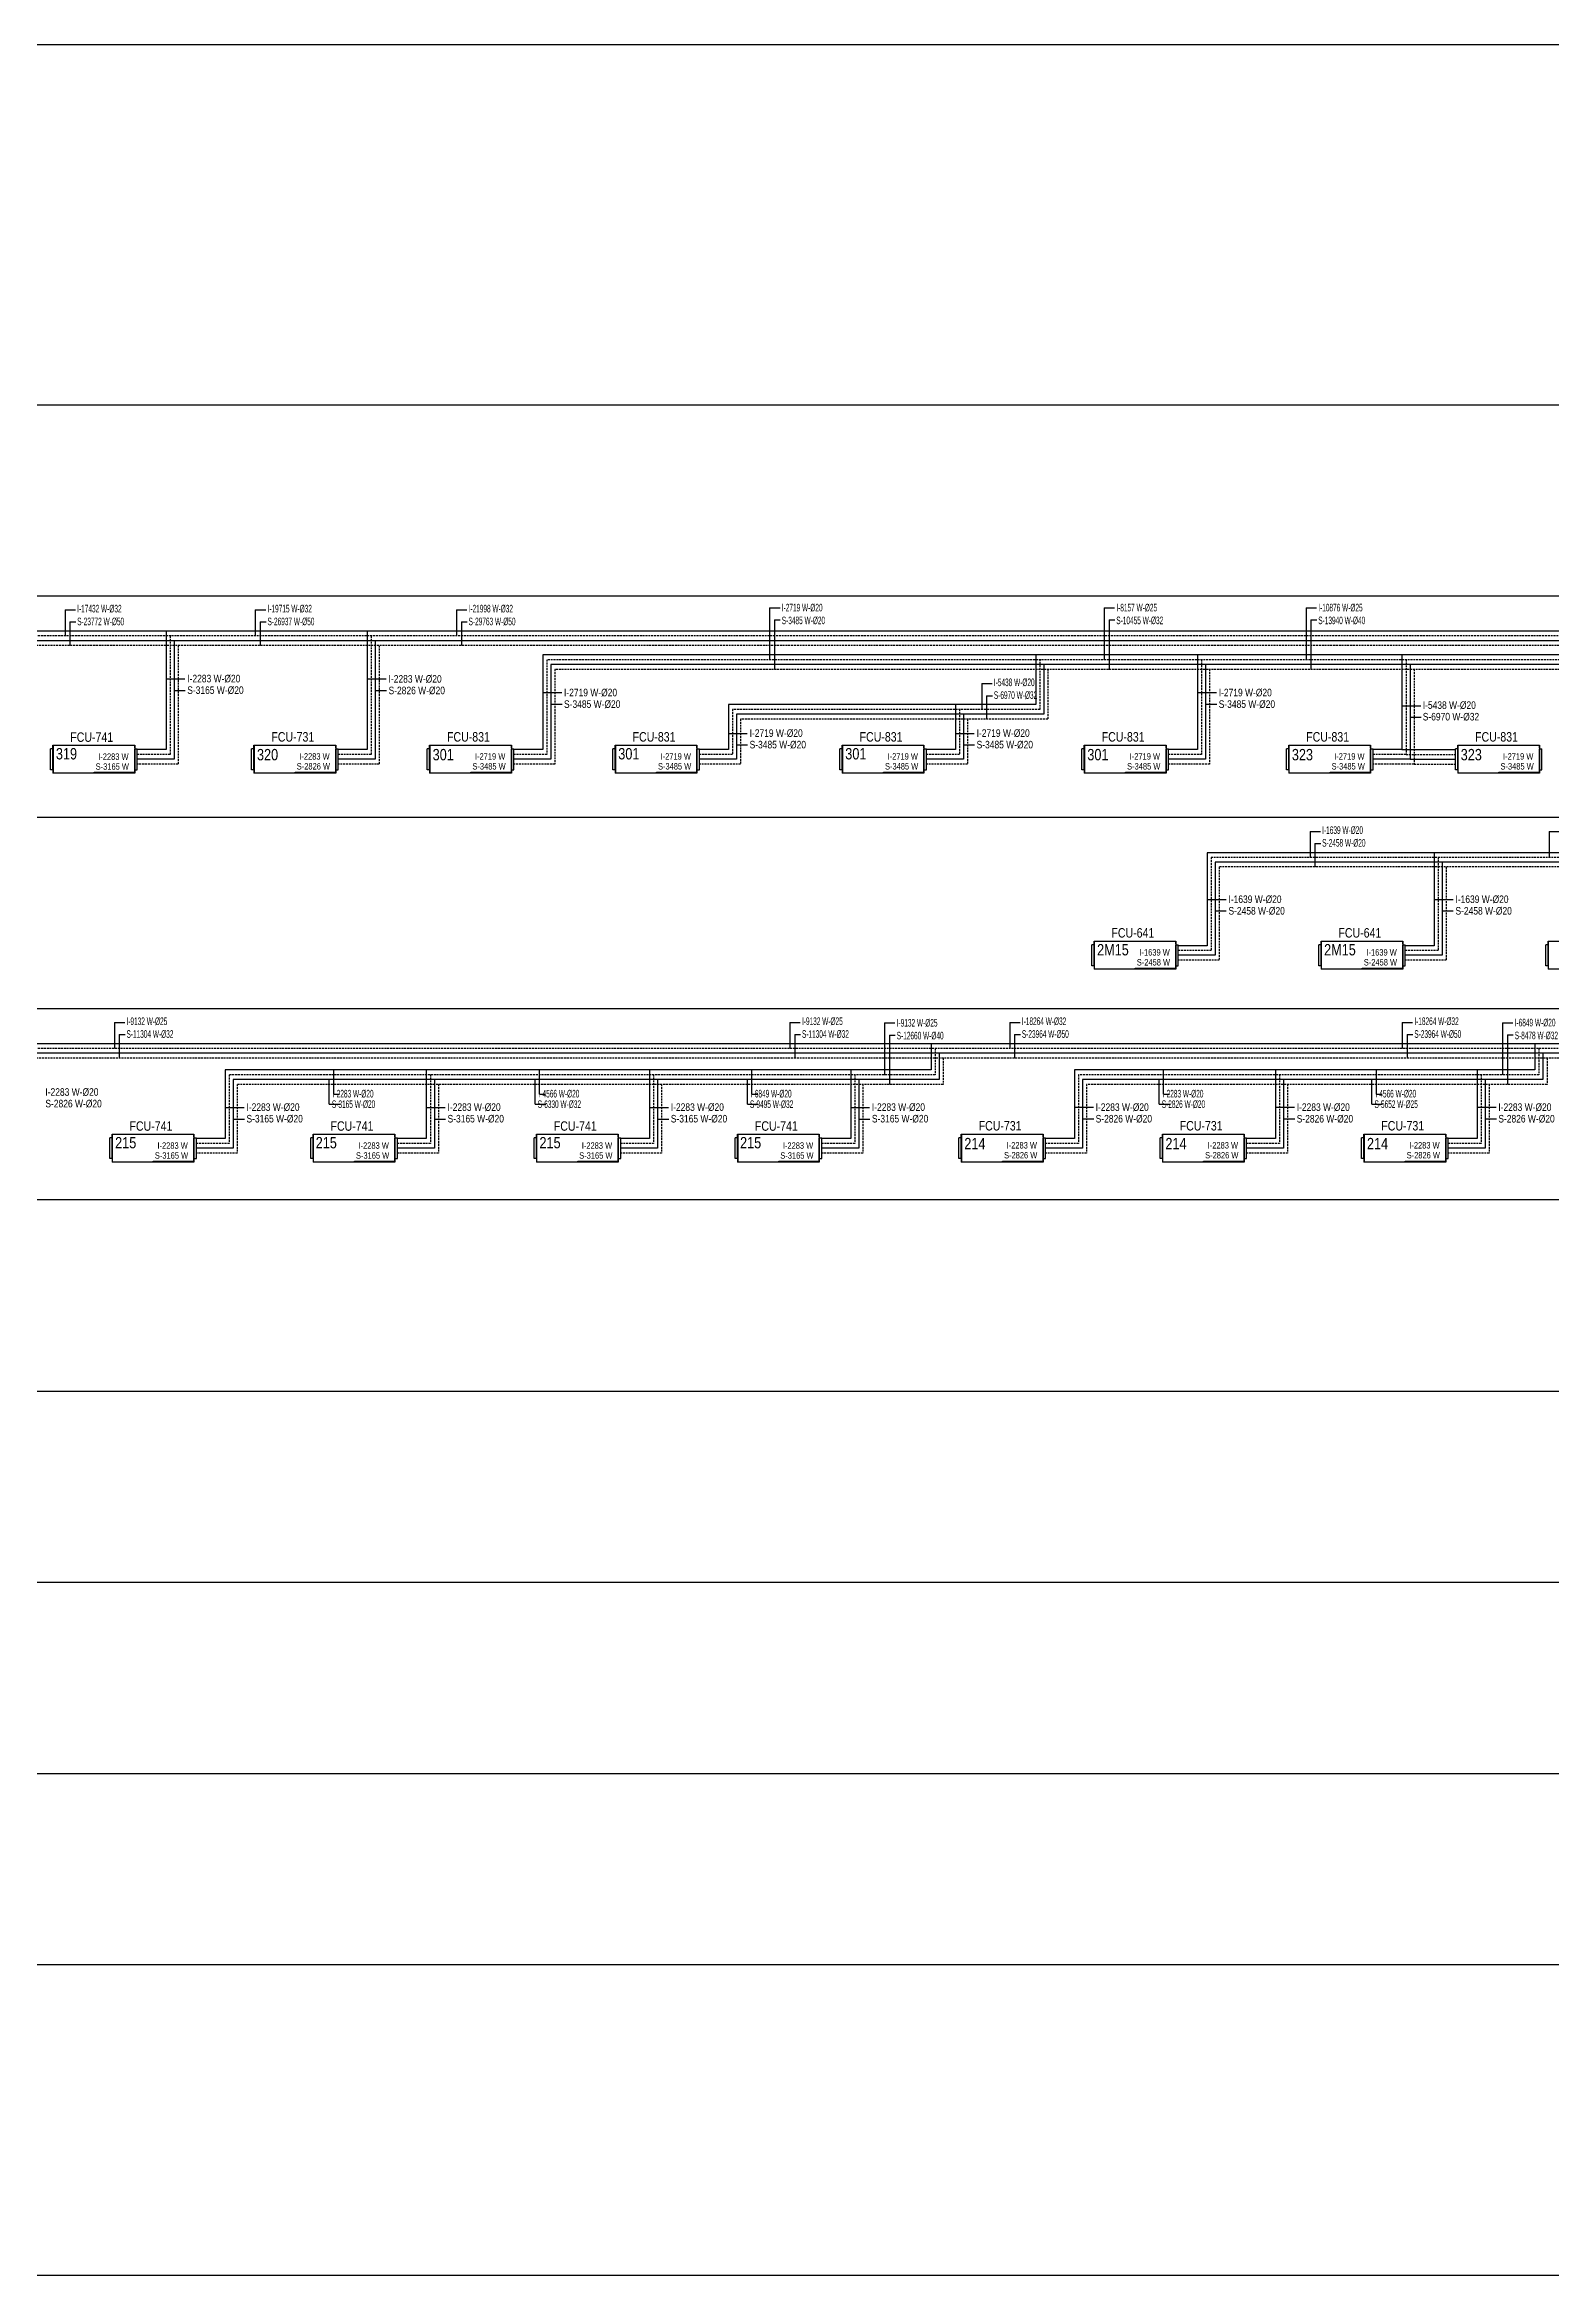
# Model space of a CAD drawing. Header units: centimetres. Extents: x 222914 to 271949, y -38857 to -18857.
# Drawn here: x 230625 to 234607, y -30556 to -24663 of the extents above; entities that cross this region are included whole.
import ezdxf
from ezdxf.enums import TextEntityAlignment as Align

# ---------------------------------------------------------------- set-up
doc = ezdxf.new("R2010")
doc.units = ezdxf.units.CM
doc.header["$LTSCALE"] = 0.2
doc.linetypes.add('DASHED', pattern=[75, 50, -25])
doc.layers.get('0').update_dxf_attribs({"color": 252})
for name, color, linetype, lineweight in [('1-BASLIK', 53, 'Continuous', 25), ('T-ISITMA', 1, 'Continuous', 30), ('T-MAHAL', 120, 'Continuous', 15), ('T-SOGUTMA', 4, 'Continuous', 30), ('T-STEXT', 181, 'Continuous', 15)]:
    doc.layers.add(name, color=color, linetype=linetype, lineweight=lineweight)
for name, color, linetype in [('T-FC', 150, 'Continuous'), ('T-FC-NUMARA', 62, 'Continuous'), ('T-GIDIS-ITEXT-TOPLAMA', 61, 'Continuous'), ('T-ISITMA-TOPLAMA', 61, 'Continuous'), ('T-ITEXT', 32, 'Continuous'), ('T-SOGUTMA-TOPLAMA', 120, 'Continuous'), ('T-TEXT', 85, 'Continuous')]:
    doc.layers.add(name, color=color, linetype=linetype)
doc.styles.add('ARIAL', font='arial.ttf')
doc.styles.add('GKM', font='ARIALN.TTF', dxfattribs={"width": 0.6, "height": 20})
doc.styles.add('LUCIDASANS', font='arial.ttf', dxfattribs={"width": 0.8})

# ---------------------------------------------------------------- blocks, each defined once
blk = doc.blocks.new('FANCOIL-DWD')
at = {"linetype": 'DASHED'}
blk.add_line((-114.3, -71.5), (-114.3, -16.4), dxfattribs=at)
for p, q in [((-108.1, -16.4), (-114.3, -16.4)), ((-114.3, -69.1), (-114.3, -18.8)), ((-108.1, -71.5), (-108.1, -7)), ((-108.1, -7), (108.1, -7)), ((-106.8, -80.9), (-106.8, -7)), ((108.1, -7), (108.1, -80.9)), ((108.1, -14.1), (108.1, -7.7)), ((108.1, -16.4), (114.6, -16.4)), ((108.1, -71), (108.1, -16.9)), ((114.6, -71.5), (114.6, -16.4)), ((-108.1, -71.5), (-114.3, -71.5)), ((-108.1, -71.5), (-108.1, -80.9)), ((108.1, -80.9), (-108.1, -80.9)), ((0.9, -80.9), (0.9, -78.2)), ((0.9, -78.2), (108.1, -78.2)), ((108.1, -78), (108.1, -71.5)), ((108.1, -71.5), (114.6, -71.5))]:
    blk.add_line(p, q)

msp = doc.modelspace()

# ---------------------------------------------------------------- linework, layer by layer
at = {"layer": '1-BASLIK'}
msp.add_lwpolyline([(224519.3, -24662.5), (264878.8, -24662.5), (264878.8, -30556.2), (224519.3, -30556.2)], close=True, dxfattribs=at)
at = {"layer": 'T-GIDIS-ITEXT-TOPLAMA'}
for p, q in [((231388.8, -27435.8), (231388.8, -27371.2)), ((231932.8, -27435.8), (231932.8, -27371.2)), ((232493.8, -27435.8), (232493.8, -27371.2)), ((233582.3, -27435.8), (233582.3, -27371.2)), ((234144.5, -27435.8), (234144.5, -27371.2)), ((231388.8, -27435.8), (231404.3, -27435.8)), ((231932.8, -27435.8), (231948.4, -27435.8)), ((232493.8, -27435.8), (232509.4, -27435.8)), ((233582.3, -27435.8), (233597.8, -27435.8)), ((234144.5, -27435.8), (234160.1, -27435.8))]:
    msp.add_line(p, q, dxfattribs=at)
at = {"layer": 'T-ISITMA', "lineweight": -3, "ltscale": 0.5}
for p, q in [((255575.3, -26212.3), (226154, -26212.3)), ((230945.6, -26212.3), (230945.6, -26525.2)), ((231477.1, -26212.3), (231477.1, -26525.2)), ((240244.3, -26274.8), (231941.4, -26274.8)), ((231941.4, -26274.8), (231941.4, -26525.2, 0)), ((233244.3, -26274.1), (233244.3, -26406.2)), ((233671.8, -26274.8), (233671.8, -26525.2)), ((234212.3, -26274.8), (234212.3, -26525.2)), ((233244.3, -26406.2), (232431.9, -26406.2)), ((232431.9, -26406.2), (232431.9, -26525.2)), ((233031.9, -26406.2), (233031.9, -26525.2)), ((230945.6, -26525.2), (230869.1, -26525.2)), ((231477.1, -26525.2), (231400.6, -26525.2)), ((231941.4, -26525.2, 0), (231864.9, -26525.2, 0)), ((232431.9, -26525.2), (232355.5, -26525.2)), ((233031.9, -26525.2), (232955.5, -26525.2)), ((233671.8, -26525.2), (233595.3, -26525.2)), ((234212.3, -26525.2), (234135.9, -26525.2)), ((234212.3, -26525.2), (234352.5, -26525.2)), ((255535.6, -26797.4), (233697.5, -26797.4)), ((233697.5, -26797.4), (233697.5, -27043.1)), ((234297.5, -26797.4), (234297.5, -27043.1)), ((233697.5, -27043.1), (233621.1, -27043.1)), ((234297.5, -27043.1), (234221.1, -27043.1)), ((255575.3, -27302.4), (228973.5, -27302.4)), ((232967.6, -27302.4), (232967.6, -27371.2)), ((234563.7, -27302.4), (234563.7, -27371.2)), ((232967.6, -27371.2), (231102.1, -27371.2)), ((231102.1, -27371.2), (231102.1, -27552.8)), ((231633.5, -27371.2), (231633.5, -27552.8)), ((232223.7, -27371.2), (232223.7, -27552.8)), ((232755.2, -27371.2), (232755.2, -27552.8)), ((234563.7, -27371.2), (233346.6, -27371.2)), ((233346.6, -27371.2), (233346.6, -27552.8)), ((233878, -27371.2), (233878, -27552.8)), ((234410.8, -27371.2), (234410.8, -27552.8)), ((231102.1, -27552.8), (231025.6, -27552.8)), ((231633.5, -27552.8), (231557.1, -27552.8)), ((232223.7, -27552.8), (232147.2, -27552.8)), ((232755.2, -27552.8), (232678.7, -27552.8)), ((233346.6, -27552.8), (233270.1, -27552.8)), ((233878, -27552.8), (233801.6, -27552.8)), ((234410.8, -27552.8), (234334.4, -27552.8))]:
    msp.add_line(p, q, dxfattribs=at)
at = {"layer": 'T-ISITMA', "linetype": 'DASHED', "lineweight": -3, "ltscale": 0.5}
for p, q in [((255587.8, -26224.8), (226164.6, -26224.8)), ((230956.2, -26225.1), (230956.2, -26538)), ((231487.7, -26225.1), (231487.7, -26538)), ((240254.9, -26287.6), (231952, -26287.6)), ((231952, -26287.6), (231952, -26538, 0)), ((233255, -26286.6), (233255, -26418.9)), ((233682.4, -26287.3), (233682.4, -26538)), ((234223, -26287.6), (234223, -26538)), ((233255, -26418.9), (232442.5, -26418.9)), ((232442.5, -26418.9), (232442.5, -26538)), ((233042.5, -26418.9), (233042.5, -26538)), ((230956.2, -26538), (230869.1, -26538)), ((231487.7, -26538), (231400.6, -26538)), ((231952, -26538, 0), (231864.9, -26538, 0)), ((232442.5, -26538), (232355.5, -26538)), ((233042.5, -26538), (232955.5, -26538)), ((233682.4, -26538), (233595.3, -26538)), ((234223, -26538), (234135.9, -26538)), ((234223, -26538), (234352.5, -26538)), ((255537.1, -26809.9), (233708.2, -26809.9)), ((233708.2, -26809.9), (233708.2, -27055.8)), ((234308.2, -26810.1), (234308.2, -27055.8)), ((233708.2, -27055.8), (233621.1, -27055.8)), ((234308.2, -27055.8), (234221.1, -27055.8)), ((255587.8, -27314.9), (228984.1, -27314.9)), ((232978.2, -27314.9), (232978.2, -27384)), ((234574.3, -27315.1), (234574.3, -27384)), ((232978.2, -27384), (231112.7, -27384)), ((231112.7, -27384), (231112.7, -27565.6)), ((231644.2, -27384), (231644.2, -27565.6)), ((232234.3, -27384), (232234.3, -27565.6)), ((232765.8, -27384), (232765.8, -27565.6)), ((234574.3, -27384), (233357.2, -27384)), ((233357.2, -27384), (233357.2, -27565.5)), ((233888.7, -27384), (233888.7, -27565.5)), ((234421.5, -27384), (234421.5, -27565.5)), ((231112.7, -27565.6), (231025.6, -27565.6)), ((231644.2, -27565.6), (231557.1, -27565.6)), ((232234.3, -27565.6), (232147.2, -27565.6)), ((232765.8, -27565.6), (232678.7, -27565.6)), ((233357.2, -27565.5), (233270.1, -27565.5)), ((233888.7, -27565.5), (233801.6, -27565.5)), ((234421.5, -27565.5), (234334.4, -27565.5))]:
    msp.add_line(p, q, dxfattribs=at)
at = {"layer": 'T-ISITMA-TOPLAMA'}
for p, q in [((230678.5, -26156.1), (230678.5, -26224.8)), ((230678.5, -26156.1), (230706.3, -26156.1)), ((231181.5, -26156.1), (231181.5, -26224.8)), ((231181.5, -26156.1), (231209.3, -26156.1)), ((231713, -26156.1), (231713, -26224.8)), ((231713, -26156.1), (231740.8, -26156.1)), ((232540.6, -26150.5), (232540.6, -26288.1)), ((232540.6, -26150.5), (232568.3, -26150.5)), ((233424.8, -26150.5), (233424.8, -26288.1)), ((233424.8, -26150.5), (233452.6, -26150.5)), ((233958.6, -26150.5), (233958.6, -26288.1)), ((233958.6, -26150.5), (233986.4, -26150.5)), ((233101.5, -26350.7), (233101.5, -26418.9)), ((233101.5, -26350.7), (233129.2, -26350.7)), ((233969.3, -26741.2), (233969.3, -26809.9)), ((233969.3, -26741.2), (233997, -26741.2)), ((234601.4, -26741.2), (234601.4, -26809.9)), ((234601.4, -26741.2), (234629.1, -26741.2)), ((230808.9, -27246.2), (230808.9, -27314.9)), ((230808.9, -27246.2), (230836.6, -27246.2)), ((232594.2, -27246.2), (232594.2, -27314.9)), ((232594.2, -27246.2), (232622, -27246.2)), ((232844.3, -27247.4), (232844.3, -27385)), ((232844.3, -27247.4), (232872.1, -27247.4)), ((233175.4, -27246.2), (233175.4, -27314.9)), ((233175.4, -27246.2), (233203.2, -27246.2)), ((234212.7, -27246.2), (234212.7, -27314.9)), ((234212.7, -27246.2), (234240.5, -27246.2)), ((234477.8, -27246.9), (234477.8, -27384.5)), ((234477.8, -27246.9), (234505.6, -27246.9))]:
    msp.add_line(p, q, dxfattribs=at)
at = {"layer": 'T-ISITMA-TOPLAMA', "color": 163}
for p, q in [((230945.6, -26338.3), (230995.6, -26338.3)), ((231102.1, -27470.5), (231152.1, -27470.5)), ((231633.5, -27470.5), (231683.6, -27470.5)), ((232223.7, -27470.5), (232273.7, -27470.5)), ((232755.2, -27470.5), (232805.2, -27470.5))]:
    msp.add_line(p, q, dxfattribs=at)
at = {"layer": 'T-ISITMA-TOPLAMA', "color": 30}
for p, q in [((231477.6, -26338.3), (231527.6, -26338.3)), ((231498.9, -26368.9), (231528.4, -26368.9)), ((233346.6, -27469.8), (233396.6, -27469.8)), ((233367.8, -27500.4), (233397.4, -27500.4)), ((233878, -27469.8), (233928.1, -27469.8)), ((233899.3, -27500.4), (233928.9, -27500.4)), ((234410.8, -27469.8), (234460.8, -27469.8)), ((234432.1, -27500.4), (234461.7, -27500.4))]:
    msp.add_line(p, q, dxfattribs=at)
at = {"layer": 'T-ISITMA-TOPLAMA', "color": 62}
for p, q in [((231941.4, -26374.4, 0), (231991.4, -26374.4, 0)), ((233671.8, -26374.4), (233721.8, -26374.4)), ((231962.6, -26405, 0), (231992.2, -26405, 0)), ((233693, -26405), (233722.6, -26405))]:
    msp.add_line(p, q, dxfattribs=at)
at = {"layer": 'T-ISITMA-TOPLAMA', "color": 1}
for p, q in [((233697.5, -26921.3), (233747.5, -26921.3)), ((234297.5, -26921.3), (234347.5, -26921.3)), ((233718.8, -26951.3), (233747.5, -26951.3)), ((234318.8, -26951.3), (234347.5, -26951.3))]:
    msp.add_line(p, q, dxfattribs=at)
at = {"layer": 'T-SOGUTMA', "lineweight": -3, "ltscale": 0.5}
for p, q in [((255600.3, -26237.3), (226175.2, -26237.3)), ((230966.8, -26237.8), (230966.8, -26550.7)), ((231498.3, -26237.8), (231498.3, -26550.7)), ((240265.6, -26300.3), (231962.6, -26300.3)), ((231962.6, -26300.3), (231962.6, -26550.7, 0)), ((233265.6, -26299.1), (233265.6, -26431.7)), ((233693, -26299.8), (233693, -26550.7)), ((234233.6, -26300.3), (234233.6, -26550.7)), ((233265.6, -26431.7), (232453.2, -26431.7)), ((232453.2, -26431.7), (232453.2, -26550.7)), ((233053.2, -26431.7), (233053.2, -26550.7)), ((230966.8, -26550.7), (230869.1, -26550.7)), ((231498.3, -26550.7), (231400.6, -26550.7)), ((231962.6, -26550.7, 0), (231864.9, -26550.7, 0)), ((232453.2, -26550.7), (232355.5, -26550.7)), ((233053.2, -26550.7), (232955.5, -26550.7)), ((233693, -26550.7), (233595.3, -26550.7)), ((234233.6, -26550.7), (234135.9, -26550.7)), ((234233.6, -26550.7), (234352.5, -26550.7)), ((255546, -26822.4), (233718.8, -26822.4)), ((233718.8, -26822.4), (233718.8, -27068.6)), ((234318.8, -26822.9), (234318.8, -27068.6)), ((233718.8, -27068.6), (233621.1, -27068.6)), ((234318.8, -27068.6), (234221.1, -27068.6)), ((255600.3, -27327.4), (228994.7, -27327.4)), ((232988.8, -27327.4), (232988.8, -27396.7)), ((234584.9, -27327.9), (234584.9, -27396.7)), ((232988.8, -27396.7), (231123.3, -27396.7)), ((231123.3, -27396.7), (231123.3, -27578.3)), ((231654.8, -27396.7), (231654.8, -27578.3)), ((232244.9, -27396.7), (232244.9, -27578.3)), ((232776.4, -27396.7), (232776.4, -27578.3)), ((234584.9, -27396.7), (233367.8, -27396.7)), ((233367.8, -27396.7), (233367.8, -27578.3)), ((233899.3, -27396.7), (233899.3, -27578.3)), ((234432.1, -27396.7), (234432.1, -27578.3)), ((231123.3, -27578.3), (231025.6, -27578.3)), ((231654.8, -27578.3), (231557.1, -27578.3)), ((232244.9, -27578.3), (232147.2, -27578.3)), ((232776.4, -27578.3), (232678.7, -27578.3)), ((233367.8, -27578.3), (233270.1, -27578.3)), ((233899.3, -27578.3), (233801.6, -27578.3)), ((234432.1, -27578.3), (234334.4, -27578.3))]:
    msp.add_line(p, q, dxfattribs=at)
at = {"layer": 'T-SOGUTMA', "linetype": 'DASHED', "lineweight": -3, "ltscale": 0.5}
for p, q in [((255612.8, -26249.8), (226185.9, -26249.8)), ((230977.4, -26250.6), (230977.4, -26563.5)), ((231508.9, -26250.6), (231508.9, -26563.5)), ((240276.2, -26313.1), (231973.2, -26313.1)), ((231973.2, -26313.1), (231973.2, -26563.5, 0)), ((233276.2, -26311.6), (233276.2, -26444.4)), ((233703.7, -26312.3), (233703.7, -26563.5)), ((234244.2, -26313.1), (234244.2, -26563.5)), ((233276.2, -26444.4), (232463.8, -26444.4)), ((232463.8, -26444.4), (232463.8, -26563.5)), ((233063.8, -26444.4), (233063.8, -26563.5)), ((230977.4, -26563.5), (230869.1, -26563.5)), ((231508.9, -26563.5), (231400.6, -26563.5)), ((231973.2, -26563.5, 0), (231864.9, -26563.5, 0)), ((232463.8, -26563.5), (232355.5, -26563.5)), ((233063.8, -26563.5), (232955.5, -26563.5)), ((233703.7, -26563.5), (233595.3, -26563.5)), ((234244.2, -26563.5), (234135.9, -26563.5)), ((234244.2, -26563.5), (234352.5, -26563.5)), ((255545, -26834.9), (233729.4, -26834.9)), ((233729.4, -26834.9), (233729.4, -27081.3)), ((234329.4, -26835.6), (234329.4, -27081.3)), ((233729.4, -27081.3), (233621.1, -27081.3)), ((234329.4, -27081.3), (234221.1, -27081.3)), ((255612.8, -27339.9), (229005.4, -27339.9)), ((232999.4, -27339.8), (232999.4, -27409.5)), ((234595.6, -27340.6), (234595.6, -27409.5)), ((232999.4, -27409.5), (231133.9, -27409.5)), ((231133.9, -27409.5), (231133.9, -27591.1)), ((231665.4, -27409.5), (231665.4, -27591.1)), ((232255.5, -27409.5), (232255.5, -27591.1)), ((232787, -27409.5), (232787, -27591.1)), ((234595.6, -27409.5), (233378.4, -27409.5)), ((233378.4, -27409.5), (233378.4, -27591)), ((233909.9, -27409.5), (233909.9, -27591)), ((234442.7, -27409.5), (234442.7, -27591)), ((231133.9, -27591.1), (231025.6, -27591.1)), ((231665.4, -27591.1), (231557.1, -27591.1)), ((232255.5, -27591.1), (232147.2, -27591.1)), ((232787, -27591.1), (232678.7, -27591.1)), ((233378.4, -27591), (233270.1, -27591)), ((233909.9, -27591), (233801.6, -27591)), ((234442.7, -27591), (234334.4, -27591))]:
    msp.add_line(p, q, dxfattribs=at)
at = {"layer": 'T-SOGUTMA-TOPLAMA'}
for p, q in [((230691.6, -26187.9), (230707.1, -26187.9)), ((230691.6, -26187.9), (230691.6, -26249.8)), ((231194.6, -26187.9), (231210.1, -26187.9)), ((231194.6, -26187.9), (231194.6, -26249.8)), ((231726.1, -26187.9), (231741.6, -26187.9)), ((231726.1, -26187.9), (231726.1, -26249.8)), ((232553.6, -26182.3), (232569.1, -26182.3)), ((232553.6, -26182.3), (232553.6, -26313.1)), ((233437.9, -26182.3), (233453.4, -26182.3)), ((233437.9, -26182.3), (233437.9, -26313.1)), ((233971.7, -26182.3), (233987.2, -26182.3)), ((233971.7, -26182.3), (233971.7, -26313.1)), ((233114.5, -26382.6), (233130.1, -26382.6)), ((233114.5, -26382.6), (233114.5, -26444.4)), ((233982.3, -26773), (233997.8, -26773)), ((233982.3, -26773), (233982.3, -26834.9)), ((230821.9, -27278), (230837.5, -27278)), ((230821.9, -27278), (230821.9, -27339.9)), ((232607.3, -27278), (232622.8, -27278)), ((232607.3, -27278), (232607.3, -27339.9)), ((232857.4, -27279.2), (232872.9, -27279.2)), ((232857.4, -27279.2), (232857.4, -27410)), ((233188.5, -27278), (233204, -27278)), ((233188.5, -27278), (233188.5, -27339.9)), ((234225.8, -27278), (234241.3, -27278)), ((234225.8, -27278), (234225.8, -27339.9)), ((234490.9, -27278.7), (234506.4, -27278.7)), ((234490.9, -27278.7), (234490.9, -27409.5)), ((231376.9, -27462), (231376.9, -27396.7)), ((231921, -27462), (231921, -27396.7)), ((232482, -27462), (232482, -27396.7)), ((233570.4, -27462), (233570.4, -27396.7)), ((234132.7, -27462), (234132.7, -27396.7)), ((231376.9, -27462), (231405.2, -27462)), ((231921, -27462), (231949.2, -27462)), ((232482, -27462), (232510.2, -27462)), ((233570.4, -27462), (233598.7, -27462)), ((234132.7, -27462), (234160.9, -27462))]:
    msp.add_line(p, q, dxfattribs=at)
at = {"layer": 'T-SOGUTMA-TOPLAMA', "color": 163}
for p, q in [((230966.8, -26368.9), (230996.4, -26368.9)), ((231123.3, -27501.1), (231152.9, -27501.1)), ((231654.8, -27501.1), (231684.4, -27501.1)), ((232244.9, -27501.1), (232274.5, -27501.1)), ((232776.4, -27501.1), (232806, -27501.1))]:
    msp.add_line(p, q, dxfattribs=at)
at = {"layer": 'T-SOGUTMA-TOPLAMA', "color": 62}
for p, q in [((234212.3, -26409.2), (234262.3, -26409.2)), ((234233.6, -26439.8), (234263.2, -26439.8)), ((232431.9, -26482.3), (232481.9, -26482.3)), ((232453.2, -26512.8), (232482.7, -26512.8)), ((233031.9, -26482.3), (233081.9, -26482.3)), ((233053.2, -26512.8), (233082.7, -26512.8))]:
    msp.add_line(p, q, dxfattribs=at)
at = {"layer": 'T-TEXT', "color": 7}
for p, q in [((263936, -25614.8), (225015.5, -25614.8)), ((263936, -26119.8), (225015.5, -26119.8)), ((263936, -26704.9), (225015.5, -26704.9)), ((263936, -27209.9), (225015.5, -27209.9)), ((263936, -27714.9), (225015.5, -27714.9)), ((225015.5, -28219.9), (263936, -28219.9)), ((225015.5, -28724.9), (263936, -28724.9)), ((225015.5, -29229.9), (263936, -29229.9)), ((225015.5, -29734.9), (263936, -29734.9))]:
    msp.add_line(p, q, dxfattribs=at)

# ---------------------------------------------------------------- block references
at = {"layer": 'T-FC'}
for p in [(230754.5, -26506.8), (231286, -26506.8), (231750.3, -26506.8, 0), (232240.8, -26506.8), (232840.8, -26506.8), (233480.7, -26506.8), (234021.3, -26506.8), (234467.6, -26506.8), (233506.5, -27024.6), (234106.5, -27024.6), (234706.5, -27024.6), (230911, -27534.3), (231442.5, -27534.3), (232032.6, -27534.3), (232564.1, -27534.3), (233155.5, -27534.3), (233687, -27534.3), (234219.8, -27534.3)]:
    msp.add_blockref('FANCOIL-DWD', p, dxfattribs=at)

# ---------------------------------------------------------------- texts
at = {"layer": 'T-FC-NUMARA', "color": 163, "style": 'ARIAL', "width": 0.8}
for p in [(230692.4, -26504.6), (230848.9, -27532.1), (231380.3, -27532.1), (231970.5, -27532.1), (232502, -27532.1)]:
    msp.add_text('FCU-741', height=25, dxfattribs=at).set_placement(p)
at = {"layer": 'T-FC-NUMARA', "color": 30, "style": 'ARIAL', "width": 0.8}
for p in [(231223.9, -26503.9), (233093.4, -27531.4), (233624.8, -27531.4), (234157.6, -27531.4)]:
    msp.add_text('FCU-731', height=25, dxfattribs=at).set_placement(p)
at = {"layer": 'T-FC-NUMARA', "color": 62, "style": 'ARIAL', "width": 0.8}
for p in [(231688.2, -26503.9, 0), (232178.7, -26503.9), (232778.7, -26503.9), (233418.6, -26503.9), (233959.1, -26503.9), (234405.5, -26503.9)]:
    msp.add_text('FCU-831', height=25, dxfattribs=at).set_placement(p)
at = {"layer": 'T-FC-NUMARA', "color": 1, "style": 'ARIAL', "width": 0.8}
for p in [(233444.3, -27021.7), (234044.3, -27021.7)]:
    msp.add_text('FCU-641', height=25, dxfattribs=at).set_placement(p)
at = {"layer": 'T-GIDIS-ITEXT-TOPLAMA', "style": 'GKM', "width": 0.6}
for s, p in [('I-2283 W-%%C20', (231494, -27434.1)), ('I-4566 W-%%C20', (232038, -27434.1)), ('I-6849 W-%%C20', (232599, -27434.1)), ('I-2283 W-%%C20', (233687.5, -27434.1)), ('I-4566 W-%%C20', (234249.7, -27434.1))]:
    msp.add_text(s, height=20, dxfattribs=at).set_placement(p, align=Align.MIDDLE_RIGHT)
at = {"layer": 'T-ISITMA-TOPLAMA', "style": 'GKM', "width": 0.6}
for s, p in [('I-17432 W-%%C32', (230710.7, -26162.6)), ('I-19715 W-%%C32', (231213.7, -26162.6)), ('I-21998 W-%%C32', (231745.2, -26162.6)), ('I-2719 W-%%C20', (232573, -26159.9)), ('I-8157 W-%%C25', (233457.2, -26159.9)), ('I-10876 W-%%C25', (233991, -26159.9)), ('I-5438 W-%%C20', (233133.6, -26357.3)), ('I-1639 W-%%C20', (234001.4, -26747.7)), ('I-9132 W-%%C25', (230841, -27252.7)), ('I-9132 W-%%C25', (232626.4, -27252.7)), ('I-9132 W-%%C25', (232876.8, -27256.8)), ('I-18264 W-%%C32', (233207.6, -27252.7)), ('I-18264 W-%%C32', (234244.9, -27252.7)), ('I-6849 W-%%C20', (234510.2, -27256.3))]:
    msp.add_text(s, height=20, dxfattribs=at).set_placement(p)
at = {"layer": 'T-ISITMA-TOPLAMA', "color": 163, "style": 'ARIAL', "width": 0.8}
for p in [(231001.6, -26347.4), (231158.1, -27479.6), (231689.6, -27479.6), (232279.7, -27479.6), (232811.2, -27479.6)]:
    msp.add_text('I-2283 W-%%C20', height=20, dxfattribs=at).set_placement(p)
at = {"layer": 'T-ISITMA-TOPLAMA', "color": 30, "style": 'ARIAL', "width": 0.8}
for p in [(231533.7, -26348.2), (230626.6, -27439.7), (233402.6, -27479.7), (233934.1, -27479.7), (234466.9, -27479.7)]:
    msp.add_text('I-2283 W-%%C20', height=20, dxfattribs=at).set_placement(p)
at = {"layer": 'T-ISITMA-TOPLAMA', "color": 62, "style": 'ARIAL', "width": 0.8}
for s, p in [('I-2719 W-%%C20', (231997.4, -26384.3, 0)), ('I-2719 W-%%C20', (233727.9, -26384.3)), ('I-5438 W-%%C20', (234267.2, -26417.5)), ('I-2719 W-%%C20', (232488, -26491.4))]:
    msp.add_text(s, height=20, dxfattribs=at).set_placement(p)
at = {"layer": 'T-ISITMA-TOPLAMA', "color": 1, "style": 'ARIAL', "width": 0.8}
for p in [(233753.6, -26930.4), (234353.6, -26930.4)]:
    msp.add_text('I-1639 W-%%C20', height=20, dxfattribs=at).set_placement(p)
at = {"layer": 'T-ITEXT', "color": 163, "style": 'ARIAL', "width": 0.8}
for p in [(230846.5, -26552.2), (231003, -27579.7), (231534.5, -27579.7), (232124.6, -27579.7), (232656.1, -27579.7)]:
    msp.add_text('I-2283 W', height=17, dxfattribs=at).set_placement(p, align=Align.RIGHT)
at = {"layer": 'T-ITEXT', "color": 30, "style": 'ARIAL', "width": 0.8}
for p in [(231378, -26551.5), (233247.5, -27579), (233779, -27579), (234311.8, -27579)]:
    msp.add_text('I-2283 W', height=17, dxfattribs=at).set_placement(p, align=Align.RIGHT)
at = {"layer": 'T-ITEXT', "color": 62, "style": 'ARIAL', "width": 0.8}
for p in [(231842.3, -26551.5, 0), (232332.9, -26551.5), (232932.9, -26551.5), (233572.8, -26551.5), (234113.3, -26551.5), (234559.6, -26551.5)]:
    msp.add_text('I-2719 W', height=17, dxfattribs=at).set_placement(p, align=Align.RIGHT)
at = {"layer": 'T-ITEXT', "color": 1, "style": 'ARIAL', "width": 0.8}
for p in [(233598.5, -27069.3), (234198.5, -27069.3)]:
    msp.add_text('I-1639 W', height=17, dxfattribs=at).set_placement(p, align=Align.RIGHT)
at = {"layer": 'T-MAHAL', "style": 'LUCIDASANS', "width": 0.8}
for s, p in [('319', (230654.4, -26551)), ('301', (232140.8, -26551)), ('301', (232740.8, -26551)), ('320', (231185.9, -26553.4)), ('301', (231650.2, -26553.4, 0)), ('301', (233380.6, -26553.4)), ('323', (233921.2, -26553.4)), ('323', (234367.5, -26553.4)), ('2M15', (233406.4, -27068.8)), ('2M15', (234006.4, -27068.8)), ('215', (230810.9, -27578.6)), ('215', (231341.1, -27578.6)), ('215', (231932.5, -27578.6)), ('215', (232462.7, -27578.6)), ('214', (233055.4, -27581)), ('214', (233586.9, -27581)), ('214', (234119.7, -27581))]:
    msp.add_text(s, height=30, dxfattribs=at).set_placement(p)
at = {"layer": 'T-SOGUTMA-TOPLAMA', "style": 'GKM', "width": 0.6}
for s, p in [('S-23772 W-%%C50', (230710.7, -26196.5)), ('S-26937 W-%%C50', (231213.7, -26196.5)), ('S-29763 W-%%C50', (231745.2, -26196.5)), ('S-3485 W-%%C20', (232573, -26193.7)), ('S-10455 W-%%C32', (233457.2, -26193.7)), ('S-13940 W-%%C40', (233991, -26193.7)), ('S-6970 W-%%C32', (233133.6, -26391.1)), ('S-2458 W-%%C20', (234001.4, -26781.5)), ('S-11304 W-%%C32', (230841, -27286.5)), ('S-11304 W-%%C32', (232626.4, -27286.5)), ('S-12660 W-%%C40', (232876.8, -27290.7)), ('S-23964 W-%%C50', (233207.6, -27286.5)), ('S-23964 W-%%C50', (234244.9, -27286.5)), ('S-8478 W-%%C32', (234510.2, -27290.2))]:
    msp.add_text(s, height=20, dxfattribs=at).set_placement(p)
at = {"layer": 'T-SOGUTMA-TOPLAMA', "color": 163, "style": 'ARIAL', "width": 0.8}
for p in [(231001.6, -26378), (231158.1, -27510.2), (231689.6, -27510.2), (232279.7, -27510.2), (232811.2, -27510.2)]:
    msp.add_text('S-3165 W-%%C20', height=20, dxfattribs=at).set_placement(p)
at = {"layer": 'T-SOGUTMA-TOPLAMA', "color": 30, "style": 'ARIAL', "width": 0.8}
for p in [(231533.7, -26378.8), (230626.6, -27470.3), (233402.6, -27510.3), (233934.1, -27510.3), (234466.9, -27510.3)]:
    msp.add_text('S-2826 W-%%C20', height=20, dxfattribs=at).set_placement(p)
at = {"layer": 'T-SOGUTMA-TOPLAMA', "color": 62, "style": 'ARIAL', "width": 0.8}
for s, p in [('S-3485 W-%%C20', (231997.4, -26414.9, 0)), ('S-3485 W-%%C20', (233727.9, -26414.9)), ('S-6970 W-%%C32', (234267.2, -26448.1)), ('S-3485 W-%%C20', (232488, -26521.9)), ('S-3485 W-%%C20', (233088, -26521.9)), ('I-2719 W-%%C20', (233088, -26491.4))]:
    msp.add_text(s, height=20, dxfattribs=at).set_placement(p)
at = {"layer": 'T-SOGUTMA-TOPLAMA', "color": 1, "style": 'ARIAL', "width": 0.8}
for p in [(233753.6, -26961), (234353.6, -26961)]:
    msp.add_text('S-2458 W-%%C20', height=20, dxfattribs=at).set_placement(p)
at = {"layer": 'T-SOGUTMA-TOPLAMA', "style": 'GKM', "width": 0.6}
for s, p in [('S-3165 W-%%C20', (231498.4, -27461.9)), ('S-6330 W-%%C32', (232042.4, -27461.9)), ('S-9495 W-%%C32', (232603.4, -27461.9)), ('S-2826 W-%%C20', (233691.9, -27461.9)), ('S-5652 W-%%C25', (234254.1, -27461.9))]:
    msp.add_text(s, height=20, dxfattribs=at).set_placement(p, align=Align.MIDDLE_RIGHT)
at = {"layer": 'T-STEXT', "color": 163, "style": 'ARIAL', "width": 0.8}
for p in [(230847.4, -26578.3), (231003.9, -27605.9), (231535.4, -27605.9), (232125.5, -27605.9), (232657, -27605.9)]:
    msp.add_text('S-3165 W', height=17, dxfattribs=at).set_placement(p, align=Align.RIGHT)
at = {"layer": 'T-STEXT', "color": 30, "style": 'ARIAL', "width": 0.8}
for p in [(231378.9, -26577.7), (233248.4, -27605.2), (233779.9, -27605.2), (234312.6, -27605.2)]:
    msp.add_text('S-2826 W', height=17, dxfattribs=at).set_placement(p, align=Align.RIGHT)
at = {"layer": 'T-STEXT', "color": 62, "style": 'ARIAL', "width": 0.8}
for p in [(231843.2, -26577.7, 0), (232333.7, -26577.7), (232933.7, -26577.7), (233573.6, -26577.7), (234114.1, -26577.7), (234560.5, -26577.7)]:
    msp.add_text('S-3485 W', height=17, dxfattribs=at).set_placement(p, align=Align.RIGHT)
at = {"layer": 'T-STEXT', "color": 1, "style": 'ARIAL', "width": 0.8}
for p in [(233599.3, -27095.5), (234199.3, -27095.5)]:
    msp.add_text('S-2458 W', height=17, dxfattribs=at).set_placement(p, align=Align.RIGHT)

doc.saveas('drawing.dxf')
